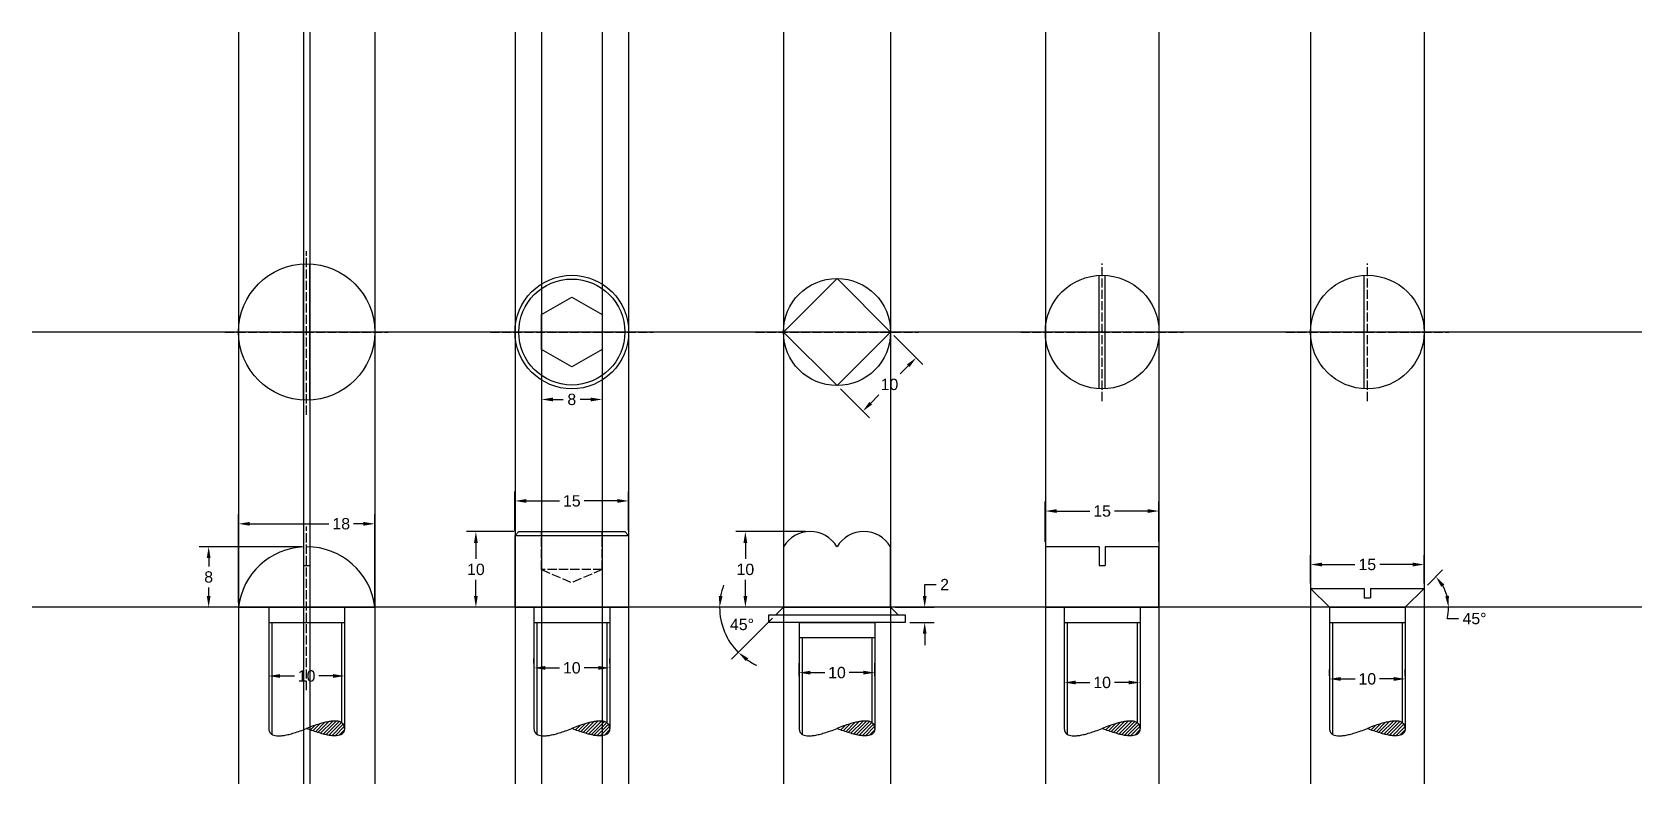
# Model space of a CAD drawing. Header units: millimetres. Extents: x 3357 to 3569, y 1618 to 1717.
import ezdxf

# ---------------------------------------------------------------- set-up
doc = ezdxf.new("R2010")
doc.units = ezdxf.units.MM
doc.header["$LTSCALE"] = 0.1
doc.header["$PDMODE"] = 34
doc.header["$PDSIZE"] = 1
doc.linetypes.add('ACAD_ISO02W100', pattern=[15, 12, -3])
doc.layers.add('line', color=6, linetype='Continuous')
doc.layers.add('xl', color=3, linetype='Continuous')
doc.styles.get("Standard").update_dxf_attribs({"font": 'arial.ttf'})
doc.dimstyles.new('ISO-25', dxfattribs={"dimtxt": 1.5, "dimasz": 1.5, "dimexe": 1.25, "dimexo": 0.625, "dimtad": 0, "dimtih": 1, "dimtoh": 1, "dimtxsty": 'Standard', "dimcen": 2.5, "dimadec": 0, "dimazin": 0, "dimtfac": 1, "dimtofl": 0, "dimtmove": 0, "dimatfit": 3, "dimfxl": 1, "dimarcsym": 0})

# ---------------------------------------------------------------- blocks, each defined once
blk = doc.blocks.new('*D1')
at = {"layer": 'Defpoints', "color": 0, "transparency": 16777216}
for p in [(3393.16, 1649.04), (3380.23, 1641.04), (3384.16, 1641.04)]:
    blk.add_point(p, dxfattribs=at)
at = {"layer": 'xl', "color": 0, "lineweight": -2, "transparency": 16777216}
for p, q in [((3392.54, 1649.04), (3378.98, 1649.04)), ((3380.23, 1647.54), (3380.23, 1646.43)), ((3380.23, 1642.54), (3380.23, 1643.65)), ((3383.54, 1641.04), (3378.98, 1641.04))]:
    blk.add_line(p, q, dxfattribs=at)
at = {"layer": 'xl', "color": 0, "transparency": 16777216}
for points in [[(3379.98, 1647.54), (3380.48, 1647.54), (3380.23, 1649.04)], [(3379.98, 1642.54), (3380.48, 1642.54), (3380.23, 1641.04)]]:
    blk.add_solid(points, dxfattribs=at)
at = {"layer": 'xl', "color": 0, "transparency": 16777216, "insert": (3380.23, 1645.04), "char_height": 1.5, "attachment_point": 5}
blk.add_mtext('8', dxfattribs=at)
blk = doc.blocks.new('*D2')
at = {"layer": 'Defpoints', "color": 0, "transparency": 16777216}
for p in [(3402.16, 1652.07), (3384.16, 1641.04), (3402.16, 1641.04)]:
    blk.add_point(p, dxfattribs=at)
at = {"layer": 'xl', "color": 0, "lineweight": -2, "transparency": 16777216}
for p, q in [((3384.16, 1641.67), (3384.16, 1653.32)), ((3402.16, 1641.67), (3402.16, 1653.32)), ((3385.66, 1652.07), (3396.1, 1652.07)), ((3400.66, 1652.07), (3399.36, 1652.07))]:
    blk.add_line(p, q, dxfattribs=at)
at = {"layer": 'xl', "color": 0, "transparency": 16777216}
for points in [[(3385.66, 1652.32), (3385.66, 1651.82), (3384.16, 1652.07)], [(3400.66, 1652.32), (3400.66, 1651.82), (3402.16, 1652.07)]]:
    blk.add_solid(points, dxfattribs=at)
at = {"layer": 'xl', "color": 0, "transparency": 16777216, "insert": (3397.73, 1652.07), "char_height": 1.5, "attachment_point": 5}
blk.add_mtext('18', dxfattribs=at)
blk = doc.blocks.new('*D3')
at = {"layer": 'Defpoints', "color": 0, "transparency": 16777216}
for p in [(3388.16, 1633.04), (3398.16, 1633.04), (3398.16, 1631.97)]:
    blk.add_point(p, dxfattribs=at)
at = {"layer": 'xl', "color": 0, "lineweight": -2, "transparency": 16777216}
for p, q in [((3388.16, 1632.42), (3388.16, 1630.72)), ((3389.66, 1631.97), (3391.54, 1631.97)), ((3396.66, 1631.97), (3394.79, 1631.97)), ((3398.16, 1632.42), (3398.16, 1630.72))]:
    blk.add_line(p, q, dxfattribs=at)
at = {"layer": 'xl', "color": 0, "transparency": 16777216}
for points in [[(3389.66, 1632.22), (3389.66, 1631.72), (3388.16, 1631.97)], [(3396.66, 1632.22), (3396.66, 1631.72), (3398.16, 1631.97)]]:
    blk.add_solid(points, dxfattribs=at)
at = {"layer": 'xl', "color": 0, "transparency": 16777216, "insert": (3393.16, 1631.97), "char_height": 1.5, "attachment_point": 5}
blk.add_mtext('10', dxfattribs=at)
blk = doc.blocks.new('*D4')
at = {"layer": 'Defpoints', "color": 0, "transparency": 16777216}
for p in [(3435.66, 1655.09), (3420.66, 1650.54), (3435.66, 1650.54)]:
    blk.add_point(p, dxfattribs=at)
at = {"layer": 'xl', "color": 0, "lineweight": -2, "transparency": 16777216}
for p, q in [((3420.66, 1651.17), (3420.66, 1656.34)), ((3422.16, 1655.09), (3426.53, 1655.09)), ((3434.16, 1655.09), (3429.8, 1655.09)), ((3435.66, 1651.17), (3435.66, 1656.34))]:
    blk.add_line(p, q, dxfattribs=at)
at = {"layer": 'xl', "color": 0, "transparency": 16777216}
for points in [[(3422.16, 1655.34), (3422.16, 1654.84), (3420.66, 1655.09)], [(3434.16, 1655.34), (3434.16, 1654.84), (3435.66, 1655.09)]]:
    blk.add_solid(points, dxfattribs=at)
at = {"layer": 'xl', "color": 0, "transparency": 16777216, "insert": (3428.16, 1655.09), "char_height": 1.5, "attachment_point": 5}
blk.add_mtext('15', dxfattribs=at)
blk = doc.blocks.new('*D5')
at = {"layer": 'Defpoints', "color": 0, "transparency": 16777216}
for p in [(3423.16, 1633.04), (3433.16, 1633.04), (3433.16, 1633.04)]:
    blk.add_point(p, dxfattribs=at)
at = {"layer": 'xl', "color": 0, "lineweight": -2, "transparency": 16777216}
for p, q in [((3423.16, 1633.67), (3423.16, 1634.29)), ((3433.16, 1633.67), (3433.16, 1634.29)), ((3424.66, 1633.04), (3426.54, 1633.04)), ((3431.66, 1633.04), (3429.79, 1633.04))]:
    blk.add_line(p, q, dxfattribs=at)
at = {"layer": 'xl', "color": 0, "transparency": 16777216}
for points in [[(3424.66, 1633.29), (3424.66, 1632.79), (3423.16, 1633.04)], [(3431.66, 1633.29), (3431.66, 1632.79), (3433.16, 1633.04)]]:
    blk.add_solid(points, dxfattribs=at)
at = {"layer": 'xl', "color": 0, "transparency": 16777216, "insert": (3428.16, 1633.04), "char_height": 1.5, "attachment_point": 5}
blk.add_mtext('10', dxfattribs=at)
blk = doc.blocks.new('*D6')
at = {"layer": 'Defpoints', "color": 0, "transparency": 16777216}
for p in [(3421.16, 1651.04), (3415.5, 1641.04), (3420.66, 1641.04)]:
    blk.add_point(p, dxfattribs=at)
at = {"layer": 'xl', "color": 0, "lineweight": -2, "transparency": 16777216}
for p, q in [((3420.54, 1651.04), (3414.25, 1651.04)), ((3415.5, 1649.54), (3415.5, 1647.43)), ((3415.5, 1642.54), (3415.5, 1644.65)), ((3420.04, 1641.04), (3414.25, 1641.04))]:
    blk.add_line(p, q, dxfattribs=at)
at = {"layer": 'xl', "color": 0, "transparency": 16777216}
for points in [[(3415.25, 1649.54), (3415.75, 1649.54), (3415.5, 1651.04)], [(3415.25, 1642.54), (3415.75, 1642.54), (3415.5, 1641.04)]]:
    blk.add_solid(points, dxfattribs=at)
at = {"layer": 'xl', "color": 0, "transparency": 16777216, "insert": (3415.5, 1646.04), "char_height": 1.5, "attachment_point": 5}
blk.add_mtext('10', dxfattribs=at)
blk = doc.blocks.new('*D7')
at = {"layer": 'Defpoints', "color": 0, "transparency": 16777216}
for p in [(3470.24, 1641.04), (3474.74, 1641.04), (3472.16, 1639.04)]:
    blk.add_point(p, dxfattribs=at)
at = {"layer": 'xl', "color": 0, "lineweight": -2, "transparency": 16777216}
for p, q in [((3474.74, 1642.54), (3474.74, 1644.04)), ((3474.74, 1644.04), (3476.24, 1644.04)), ((3470.86, 1641.04), (3475.99, 1641.04)), ((3472.79, 1639.04), (3475.99, 1639.04)), ((3474.74, 1637.54), (3474.74, 1636.04))]:
    blk.add_line(p, q, dxfattribs=at)
at = {"layer": 'xl', "color": 0, "transparency": 16777216}
for points in [[(3474.49, 1642.54), (3474.99, 1642.54), (3474.74, 1641.04)], [(3474.49, 1637.54), (3474.99, 1637.54), (3474.74, 1639.04)]]:
    blk.add_solid(points, dxfattribs=at)
at = {"layer": 'xl', "color": 0, "transparency": 16777216, "insert": (3477.36, 1644.04), "char_height": 1.5, "attachment_point": 5}
blk.add_mtext('2', dxfattribs=at)
blk = doc.blocks.new('*D8')
at = {"layer": 'Defpoints', "color": 0, "transparency": 16777216}
for p in [(3459.63, 1651.04), (3451.07, 1641.04), (3456.09, 1641.04)]:
    blk.add_point(p, dxfattribs=at)
at = {"layer": 'xl', "color": 0, "lineweight": -2, "transparency": 16777216}
for p, q in [((3459, 1651.04), (3449.82, 1651.04)), ((3451.07, 1649.54), (3451.07, 1647.43)), ((3451.07, 1642.54), (3451.07, 1644.65)), ((3455.47, 1641.04), (3449.82, 1641.04))]:
    blk.add_line(p, q, dxfattribs=at)
at = {"layer": 'xl', "color": 0, "transparency": 16777216}
for points in [[(3450.82, 1649.54), (3451.32, 1649.54), (3451.07, 1651.04)], [(3450.82, 1642.54), (3451.32, 1642.54), (3451.07, 1641.04)]]:
    blk.add_solid(points, dxfattribs=at)
at = {"layer": 'xl', "color": 0, "transparency": 16777216, "insert": (3451.07, 1646.04), "char_height": 1.5, "attachment_point": 5}
blk.add_mtext('10', dxfattribs=at)
blk = doc.blocks.new('*D9')
at = {"layer": 'Defpoints', "color": 0, "transparency": 16777216}
for p in [(3468.16, 1632.41), (3458.16, 1631.33), (3468.16, 1631.33)]:
    blk.add_point(p, dxfattribs=at)
at = {"layer": 'xl', "color": 0, "lineweight": -2, "transparency": 16777216}
for p, q in [((3458.16, 1631.95), (3458.16, 1633.66)), ((3459.66, 1632.41), (3461.54, 1632.41)), ((3466.66, 1632.41), (3464.79, 1632.41)), ((3468.16, 1631.95), (3468.16, 1633.66))]:
    blk.add_line(p, q, dxfattribs=at)
at = {"layer": 'xl', "color": 0, "transparency": 16777216}
for points in [[(3459.66, 1632.66), (3459.66, 1632.16), (3458.16, 1632.41)], [(3466.66, 1632.66), (3466.66, 1632.16), (3468.16, 1632.41)]]:
    blk.add_solid(points, dxfattribs=at)
at = {"layer": 'xl', "color": 0, "transparency": 16777216, "insert": (3463.16, 1632.41), "char_height": 1.5, "attachment_point": 5}
blk.add_mtext('10', dxfattribs=at)
blk = doc.blocks.new('*D10')
at = {"layer": 'Defpoints', "color": 0, "transparency": 16777216}
for p in [(3356.94, 1641.04), (3456.09, 1641.04), (3569.39, 1641.04), (3447.96, 1638.86), (3455.09, 1640.04)]:
    blk.add_point(p, dxfattribs=at)
at = {"layer": 'xl', "color": 0, "lineweight": -2, "transparency": 16777216}
blk.add_line((3454.65, 1639.6), (3449.26, 1634.2), dxfattribs=at)
for start, end in [(159.558, 169.779), (180, 225), (235.221, 245.442)]:
    blk.add_arc((3456.09, 1641.04), 8.42, start, end, dxfattribs=at)
at = {"layer": 'xl', "color": 0, "transparency": 16777216}
for points in [[(3448.06, 1642.51), (3447.56, 1642.56), (3447.67, 1641.04)], [(3451.13, 1633.93), (3451.45, 1634.32), (3450.14, 1635.09)]]:
    blk.add_solid(points, dxfattribs=at)
at = {"layer": 'xl', "color": 0, "transparency": 16777216, "insert": (3450.62, 1638.77), "char_height": 1.5, "attachment_point": 5}
blk.add_mtext('45°', dxfattribs=at)
blk = doc.blocks.new('*D11')
at = {"layer": 'Defpoints', "color": 0, "transparency": 16777216}
for p in [(3470.24, 1677.4), (3473.63, 1674), (3463.16, 1670.32)]:
    blk.add_point(p, dxfattribs=at)
at = {"layer": 'xl', "color": 0, "lineweight": -2, "transparency": 16777216}
for p, q in [((3470.68, 1676.95), (3474.51, 1673.12)), ((3472.57, 1672.94), (3471.48, 1671.86)), ((3463.61, 1669.88), (3467.44, 1666.05)), ((3467.62, 1667.99), (3468.7, 1669.08))]:
    blk.add_line(p, q, dxfattribs=at)
at = {"layer": 'xl', "color": 0, "transparency": 16777216}
for points in [[(3472.39, 1673.12), (3472.74, 1672.76), (3473.63, 1674)], [(3467.44, 1668.17), (3467.79, 1667.82), (3466.56, 1666.93)]]:
    blk.add_solid(points, dxfattribs=at)
at = {"layer": 'xl', "color": 0, "transparency": 16777216, "insert": (3470.09, 1670.47), "char_height": 1.5, "attachment_point": 5}
blk.add_mtext('10', dxfattribs=at)
blk = doc.blocks.new('*D12')
at = {"layer": 'Defpoints', "color": 0, "transparency": 16777216}
for p in [(3424.16, 1675.09), (3432.16, 1675.09), (3432.16, 1668.49)]:
    blk.add_point(p, dxfattribs=at)
at = {"layer": 'xl', "color": 0, "lineweight": -2, "transparency": 16777216}
for p, q in [((3424.16, 1674.46), (3424.16, 1667.24)), ((3432.16, 1674.46), (3432.16, 1667.24)), ((3425.66, 1668.49), (3427.04, 1668.49)), ((3430.66, 1668.49), (3429.28, 1668.49))]:
    blk.add_line(p, q, dxfattribs=at)
at = {"layer": 'xl', "color": 0, "transparency": 16777216}
for points in [[(3425.66, 1668.74), (3425.66, 1668.24), (3424.16, 1668.49)], [(3430.66, 1668.74), (3430.66, 1668.24), (3432.16, 1668.49)]]:
    blk.add_solid(points, dxfattribs=at)
at = {"layer": 'xl', "color": 0, "transparency": 16777216, "insert": (3428.16, 1668.49), "char_height": 1.5, "attachment_point": 5}
blk.add_mtext('8', dxfattribs=at)
blk = doc.blocks.new('*D13')
at = {"layer": 'Defpoints', "color": 0, "transparency": 16777216}
for p in [(3505.66, 1653.75), (3490.66, 1649.04), (3505.66, 1649.04)]:
    blk.add_point(p, dxfattribs=at)
at = {"layer": 'xl', "color": 0, "lineweight": -2, "transparency": 16777216}
for p, q in [((3490.66, 1649.67), (3490.66, 1655)), ((3492.16, 1653.75), (3496.53, 1653.75)), ((3504.16, 1653.75), (3499.8, 1653.75)), ((3505.66, 1649.67), (3505.66, 1655))]:
    blk.add_line(p, q, dxfattribs=at)
at = {"layer": 'xl', "color": 0, "transparency": 16777216}
for points in [[(3492.16, 1654), (3492.16, 1653.5), (3490.66, 1653.75)], [(3504.16, 1654), (3504.16, 1653.5), (3505.66, 1653.75)]]:
    blk.add_solid(points, dxfattribs=at)
at = {"layer": 'xl', "color": 0, "transparency": 16777216, "insert": (3498.16, 1653.75), "char_height": 1.5, "attachment_point": 5}
blk.add_mtext('15', dxfattribs=at)
blk = doc.blocks.new('*D14')
at = {"layer": 'Defpoints', "color": 0, "transparency": 16777216}
for p in [(3493.16, 1631.53), (3503.16, 1631.53), (3503.16, 1631.11)]:
    blk.add_point(p, dxfattribs=at)
at = {"layer": 'xl', "color": 0, "lineweight": -2, "transparency": 16777216}
for p, q in [((3493.16, 1630.9), (3493.16, 1629.86)), ((3494.66, 1631.11), (3496.54, 1631.11)), ((3501.66, 1631.11), (3499.79, 1631.11)), ((3503.16, 1630.9), (3503.16, 1629.86))]:
    blk.add_line(p, q, dxfattribs=at)
at = {"layer": 'xl', "color": 0, "transparency": 16777216}
for points in [[(3494.66, 1631.36), (3494.66, 1630.86), (3493.16, 1631.11)], [(3501.66, 1631.36), (3501.66, 1630.86), (3503.16, 1631.11)]]:
    blk.add_solid(points, dxfattribs=at)
at = {"layer": 'xl', "color": 0, "transparency": 16777216, "insert": (3498.16, 1631.11), "char_height": 1.5, "attachment_point": 5}
blk.add_mtext('10', dxfattribs=at)
blk = doc.blocks.new('*D15')
at = {"layer": 'Defpoints', "color": 0, "transparency": 16777216}
for p in [(3540.66, 1646.69), (3525.66, 1643.54), (3540.66, 1643.54)]:
    blk.add_point(p, dxfattribs=at)
at = {"layer": 'xl', "color": 0, "lineweight": -2, "transparency": 16777216}
for p, q in [((3525.66, 1644.17), (3525.66, 1647.94)), ((3527.16, 1646.69), (3531.53, 1646.69)), ((3539.16, 1646.69), (3534.8, 1646.69)), ((3540.66, 1644.17), (3540.66, 1647.94))]:
    blk.add_line(p, q, dxfattribs=at)
at = {"layer": 'xl', "color": 0, "transparency": 16777216}
for points in [[(3527.16, 1646.94), (3527.16, 1646.44), (3525.66, 1646.69)], [(3539.16, 1646.94), (3539.16, 1646.44), (3540.66, 1646.69)]]:
    blk.add_solid(points, dxfattribs=at)
at = {"layer": 'xl', "color": 0, "transparency": 16777216, "insert": (3533.16, 1646.69), "char_height": 1.5, "attachment_point": 5}
blk.add_mtext('15', dxfattribs=at)
blk = doc.blocks.new('*D16')
at = {"layer": 'Defpoints', "color": 0, "transparency": 16777216}
for p in [(3528.16, 1631.36), (3538.16, 1631.58), (3538.16, 1631.36)]:
    blk.add_point(p, dxfattribs=at)
at = {"layer": 'xl', "color": 0, "lineweight": -2, "transparency": 16777216}
for p, q in [((3528.16, 1631.98), (3528.16, 1632.83)), ((3538.16, 1631.98), (3538.16, 1632.83)), ((3529.66, 1631.58), (3531.54, 1631.58)), ((3536.66, 1631.58), (3534.79, 1631.58))]:
    blk.add_line(p, q, dxfattribs=at)
at = {"layer": 'xl', "color": 0, "transparency": 16777216}
for points in [[(3529.66, 1631.83), (3529.66, 1631.33), (3528.16, 1631.58)], [(3536.66, 1631.83), (3536.66, 1631.33), (3538.16, 1631.58)]]:
    blk.add_solid(points, dxfattribs=at)
at = {"layer": 'xl', "color": 0, "transparency": 16777216, "insert": (3533.16, 1631.58), "char_height": 1.5, "attachment_point": 5}
blk.add_mtext('10', dxfattribs=at)
blk = doc.blocks.new('*D17')
at = {"layer": 'Defpoints', "color": 0, "transparency": 16777216}
for p in [(3540.66, 1643.54), (3543.12, 1643.9), (3356.94, 1641.04), (3538.16, 1641.04), (3569.39, 1641.04)]:
    blk.add_point(p, dxfattribs=at)
at = {"layer": 'xl', "color": 0, "lineweight": -2, "transparency": 16777216}
for p, q in [((3541.11, 1643.98), (3543.09, 1645.97)), ((3543.69, 1639.55), (3545.19, 1639.55))]:
    blk.add_line(p, q, dxfattribs=at)
for start, end in [(15.0736, 29.9264), (344.9264, 0)]:
    blk.add_arc((3538.16, 1641.04), 5.72, start, end, dxfattribs=at)
at = {"layer": 'xl', "color": 0, "transparency": 16777216}
for points in [[(3542.92, 1643.74), (3543.32, 1644.05), (3542.21, 1645.08)], [(3543.93, 1642.56), (3543.44, 1642.5), (3543.88, 1641.04)]]:
    blk.add_solid(points, dxfattribs=at)
at = {"layer": 'xl', "color": 0, "transparency": 16777216, "insert": (3547.31, 1639.55), "char_height": 1.5, "attachment_point": 5}
blk.add_mtext('45°', dxfattribs=at)

msp = doc.modelspace()

# ---------------------------------------------------------------- hatches: boundary and pattern name
h = msp.add_hatch()
h.set_pattern_fill('ANSI31', color=256, scale=0.1)
h.set_pattern_definition([(45, (0, -10.92262), (-0.224506403, 0.224506403), [])])
edge = h.paths.add_edge_path()
edge.add_spline(control_points=[(3393.564, 1624.886), (3398.114, 1623.162), (3398.164, 1625.041)], knot_values=[0, 0, 0, 0.9587361, 0.9587361, 0.9587361], degree=2, periodic=0)
edge.add_spline(control_points=[(3398.164, 1625.041), (3398.114, 1626.92), (3393.564, 1625.196)], knot_values=[0, 0, 0, 0.9587361, 0.9587361, 0.9587361], degree=2, periodic=0)
edge.add_line((3393.564, 1625.196), (3393.564, 1624.886))
h = msp.add_hatch()
h.set_pattern_fill('ANSI31', color=256, scale=0.1)
h.set_pattern_definition([(45, (35, -10.92262), (-0.224506403, 0.224506403), [])])
edge = h.paths.add_edge_path()
edge.add_spline(control_points=[(3428.564, 1624.886), (3433.114, 1623.162), (3433.164, 1625.041)], knot_values=[0, 0, 0, 0.9587361, 0.9587361, 0.9587361], degree=2, periodic=0)
edge.add_spline(control_points=[(3433.164, 1625.041), (3433.114, 1626.92), (3428.564, 1625.196)], knot_values=[0, 0, 0, 0.9587361, 0.9587361, 0.9587361], degree=2, periodic=0)
edge.add_line((3428.564, 1625.196), (3428.564, 1624.886))
h = msp.add_hatch()
h.set_pattern_fill('ANSI31', color=256, scale=0.1)
h.set_pattern_definition([(45, (70, -10.92262), (-0.224506403, 0.224506403), [])])
edge = h.paths.add_edge_path()
edge.add_spline(control_points=[(3463.564, 1624.886), (3468.114, 1623.162), (3468.164, 1625.041)], knot_values=[0, 0, 0, 0.9587361, 0.9587361, 0.9587361], degree=2, periodic=0)
edge.add_spline(control_points=[(3468.164, 1625.041), (3468.114, 1626.92), (3463.564, 1625.196)], knot_values=[0, 0, 0, 0.9587361, 0.9587361, 0.9587361], degree=2, periodic=0)
edge.add_line((3463.564, 1625.196), (3463.564, 1624.886))
h = msp.add_hatch()
h.set_pattern_fill('ANSI31', color=256, scale=0.1)
h.set_pattern_definition([(45, (105, -10.92262), (-0.224506403, 0.224506403), [])])
edge = h.paths.add_edge_path()
edge.add_spline(control_points=[(3498.564, 1624.886), (3503.114, 1623.162), (3503.164, 1625.041)], knot_values=[0, 0, 0, 0.9587361, 0.9587361, 0.9587361], degree=2, periodic=0)
edge.add_spline(control_points=[(3503.164, 1625.041), (3503.114, 1626.92), (3498.564, 1625.196)], knot_values=[0, 0, 0, 0.9587361, 0.9587361, 0.9587361], degree=2, periodic=0)
edge.add_line((3498.564, 1625.196), (3498.564, 1624.886))
h = msp.add_hatch()
h.set_pattern_fill('ANSI31', color=256, scale=0.1)
h.set_pattern_definition([(45, (140, -10.92262), (-0.224506403, 0.224506403), [])])
edge = h.paths.add_edge_path()
edge.add_spline(control_points=[(3533.564, 1624.886), (3538.114, 1623.162), (3538.164, 1625.041)], knot_values=[0, 0, 0, 0.9587361, 0.9587361, 0.9587361], degree=2, periodic=0)
edge.add_spline(control_points=[(3538.164, 1625.041), (3538.114, 1626.92), (3533.564, 1625.196)], knot_values=[0, 0, 0, 0.9587361, 0.9587361, 0.9587361], degree=2, periodic=0)
edge.add_line((3533.564, 1625.196), (3533.564, 1624.886))

# ---------------------------------------------------------------- linework, layer by layer
at = {"linetype": 'ACAD_ISO02W100'}
for p, q in [((3393.164, 1666.473), (3393.164, 1688.077)), ((3498.164, 1668.277), (3498.164, 1686.434)), ((3533.164, 1668.277), (3533.164, 1686.434)), ((3382.422, 1677.395), (3403.906, 1677.395)), ((3417.422, 1677.395), (3438.906, 1677.395)), ((3452.422, 1677.395), (3473.906, 1677.395)), ((3487.422, 1677.395), (3508.906, 1677.395)), ((3522.422, 1677.395), (3543.906, 1677.395)), ((3393.164, 1630.119), (3393.164, 1651.723)), ((3393.164, 1630.119), (3393.164, 1651.723)), ((3424.164, 1646.041), (3424.164, 1651.041)), ((3432.164, 1646.041), (3432.164, 1651.041)), ((3432.164, 1646.041), (3424.164, 1646.041)), ((3424.164, 1646.041), (3428.164, 1644.286)), ((3432.164, 1646.041), (3428.164, 1644.286))]:
    msp.add_line(p, q, dxfattribs=at)
for p, q in [((3392.764, 1668.404), (3392.764, 1686.387)), ((3393.564, 1668.404), (3393.564, 1686.387)), ((3497.764, 1669.906), (3497.764, 1684.885)), ((3498.564, 1669.906), (3498.564, 1684.885)), ((3532.764, 1669.906), (3532.764, 1684.885)), ((3420.664, 1650.541), (3421.164, 1651.041)), ((3435.664, 1650.541), (3435.164, 1651.041)), ((3392.764, 1649.032), (3392.764, 1646.541)), ((3393.564, 1649.032), (3393.564, 1646.541)), ((3420.664, 1650.541), (3435.664, 1650.541)), ((3420.664, 1641.041), (3420.664, 1650.541)), ((3435.664, 1650.541), (3435.664, 1641.041)), ((3456.093, 1649.041), (3456.093, 1641.041)), ((3470.235, 1641.041), (3470.235, 1649.041)), ((3497.764, 1649.041), (3497.764, 1646.541)), ((3498.564, 1649.041), (3498.564, 1646.541)), ((3392.764, 1646.541), (3393.564, 1646.541)), ((3497.764, 1646.541), (3498.564, 1646.541)), ((3528.164, 1641.041), (3525.664, 1643.541)), ((3525.664, 1643.541), (3532.764, 1643.541)), ((3532.764, 1643.541), (3532.764, 1642.291)), ((3532.764, 1642.291), (3533.564, 1642.291)), ((3533.564, 1643.541), (3533.564, 1642.291)), ((3533.564, 1643.541), (3540.664, 1643.541)), ((3538.164, 1641.041), (3540.664, 1643.541)), ((3384.164, 1641.041), (3402.164, 1641.041)), ((3388.164, 1641.041), (3393.164, 1641.041)), ((3388.164, 1641.041), (3398.164, 1641.041)), ((3388.164, 1641.041), (3388.164, 1625.041)), ((3398.164, 1641.041), (3398.164, 1625.041)), ((3420.664, 1641.041), (3435.664, 1641.041)), ((3423.164, 1641.041), (3423.164, 1625.041)), ((3433.164, 1641.041), (3433.164, 1625.041)), ((3456.093, 1641.041), (3455.093, 1640.041)), ((3456.093, 1641.041), (3470.235, 1641.041)), ((3458.164, 1641.041), (3463.164, 1641.041)), ((3458.164, 1641.041), (3468.164, 1641.041)), ((3470.235, 1641.041), (3471.235, 1640.041)), ((3493.164, 1641.041), (3498.164, 1641.041)), ((3493.164, 1641.041), (3503.164, 1641.041)), ((3493.164, 1641.041), (3493.164, 1625.041)), ((3503.164, 1641.041), (3503.164, 1625.041)), ((3528.164, 1641.041), (3533.164, 1641.041)), ((3528.164, 1641.041), (3538.164, 1641.041)), ((3528.164, 1641.041), (3528.164, 1625.041)), ((3532.764, 1641.041), (3533.564, 1641.041)), ((3538.164, 1641.041), (3538.164, 1625.041)), ((3388.164, 1639.041), (3398.164, 1639.041)), ((3388.564, 1639.041), (3388.564, 1624.259)), ((3397.764, 1639.041), (3397.764, 1625.823)), ((3423.164, 1639.041), (3433.164, 1639.041)), ((3423.564, 1639.041), (3423.564, 1624.259)), ((3432.764, 1639.041), (3432.764, 1625.823)), ((3458.164, 1639.041), (3458.164, 1625.041)), ((3458.164, 1639.041), (3468.164, 1639.041)), ((3468.164, 1639.041), (3468.164, 1625.041)), ((3493.164, 1639.041), (3503.164, 1639.041)), ((3493.564, 1639.041), (3493.564, 1624.259)), ((3502.764, 1639.041), (3502.764, 1625.823)), ((3528.164, 1639.041), (3538.164, 1639.041)), ((3528.564, 1639.041), (3528.564, 1624.259)), ((3537.764, 1639.041), (3537.764, 1625.823)), ((3458.164, 1637.041), (3468.164, 1637.041)), ((3458.564, 1637.041), (3458.564, 1624.259)), ((3467.764, 1637.041), (3467.764, 1625.823))]:
    msp.add_line(p, q)
for points in [[(3456.093, 1677.395), (3463.164, 1684.466), (3470.235, 1677.395), (3463.164, 1670.324)], [(3428.164, 1672.777), (3424.164, 1675.086), (3424.164, 1679.705), (3428.164, 1682.014), (3432.164, 1679.705), (3432.164, 1675.086)], [(3454.164, 1640.041), (3472.164, 1640.041), (3472.164, 1639.041), (3454.164, 1639.041)]]:
    msp.add_lwpolyline(points, close=True)
for points in [[(3421.164, 1651.041), (3435.164, 1651.041)], [(3497.764, 1649.041), (3490.664, 1649.041), (3490.664, 1641.041), (3505.664, 1641.041), (3505.664, 1649.041), (3498.564, 1649.041)]]:
    msp.add_lwpolyline(points)
for centre, radius in [((3393.164, 1677.395), 9), ((3428.164, 1677.395), 7.5), ((3498.164, 1677.395), 7.5), ((3533.164, 1677.395), 7.5), ((3428.164, 1677.395), 7), ((3463.164, 1677.395), 7.071)]:
    msp.add_circle(centre, radius)
for centre, radius, start, end in [((3459.628, 1646.916), 4.125, 31.00758, 148.99242), ((3466.7, 1646.916), 4.125, 31.00758, 148.99242), ((3393.164, 1639.979), 9.062, 92.52974, 173.26708), ((3393.164, 1639.979), 9.062, 6.73292, 90)]:
    msp.add_arc(centre, radius, start, end)
for points in [[(3398.164, 1625.041), (3398.112, 1627.001), (3393.164, 1625.041)], [(3433.164, 1625.041), (3433.112, 1627.001), (3428.164, 1625.041)], [(3468.164, 1625.041), (3468.112, 1627.001), (3463.164, 1625.041)], [(3503.164, 1625.041), (3503.112, 1627.001), (3498.164, 1625.041)], [(3538.164, 1625.041), (3538.112, 1627.001), (3533.164, 1625.041)], [(3388.164, 1625.041), (3388.216, 1623.081), (3393.164, 1625.041)], [(3398.164, 1625.041), (3398.112, 1623.081), (3393.164, 1625.041)], [(3423.164, 1625.041), (3423.216, 1623.081), (3428.164, 1625.041)], [(3433.164, 1625.041), (3433.112, 1623.081), (3428.164, 1625.041)], [(3458.164, 1625.041), (3458.216, 1623.081), (3463.164, 1625.041)], [(3468.164, 1625.041), (3468.112, 1623.081), (3463.164, 1625.041)], [(3493.164, 1625.041), (3493.216, 1623.081), (3498.164, 1625.041)], [(3503.164, 1625.041), (3503.112, 1623.081), (3498.164, 1625.041)], [(3528.164, 1625.041), (3528.216, 1623.081), (3533.164, 1625.041)], [(3538.164, 1625.041), (3538.112, 1623.081), (3533.164, 1625.041)]]:
    msp.add_open_spline(points, degree=2)
at = {"layer": 'line'}
for p, q in [((3384.164, 1716.995), (3384.164, 1617.729)), ((3392.764, 1716.995), (3392.764, 1617.729)), ((3393.564, 1716.995), (3393.564, 1617.729)), ((3402.164, 1716.995), (3402.164, 1617.729)), ((3420.664, 1716.995), (3420.664, 1617.729)), ((3424.164, 1716.995), (3424.164, 1617.729)), ((3432.164, 1716.995), (3432.164, 1617.729)), ((3435.664, 1716.995), (3435.664, 1617.729)), ((3456.093, 1716.995), (3456.093, 1617.729)), ((3470.235, 1716.995), (3470.235, 1617.729)), ((3490.664, 1716.995), (3490.664, 1617.729)), ((3505.664, 1716.995), (3505.664, 1617.729)), ((3525.664, 1716.995), (3525.664, 1617.729)), ((3540.664, 1716.995), (3540.664, 1617.729)), ((3569.391, 1677.395), (3356.937, 1677.395)), ((3569.391, 1641.041), (3356.937, 1641.041))]:
    msp.add_line(p, q, dxfattribs=at)

# ---------------------------------------------------------------- dimensions: what is measured, and where the dimension line sits
at = {"layer": 'xl'}
dim = msp.add_aligned_dim(p1=(3463.164, 1670.324), p2=(3470.235, 1677.395), distance=-4.798, dimstyle='ISO-25', dxfattribs=at)
dim.commit()
dim.dimension.update_dxf_attribs({"geometry": '*D11', "text_midpoint": (3470.093, 1670.467)})
for base, p1, p2, picture, middle in [((3432.164, 1668.491), (3424.164, 1675.086), (3432.164, 1675.086), '*D12', (3428.164, 1668.491)), ((3435.664, 1655.085), (3420.664, 1650.541), (3435.664, 1650.541), '*D4', (3428.164, 1655.085)), ((3505.664, 1653.753), (3490.664, 1649.041), (3505.664, 1649.041), '*D13', (3498.164, 1653.753)), ((3540.664, 1646.689), (3525.664, 1643.541), (3540.664, 1643.541), '*D15', (3533.164, 1646.689)), ((3433.164, 1633.041), (3423.164, 1633.041), (3433.164, 1633.041), '*D5', (3428.164, 1633.041)), ((3398.164, 1631.972), (3388.164, 1633.041), (3398.164, 1633.041), '*D3', (3393.164, 1631.972)), ((3468.164, 1632.409), (3458.164, 1631.327), (3468.164, 1631.327), '*D9', (3463.164, 1632.409)), ((3503.164, 1631.112), (3493.164, 1631.527), (3503.164, 1631.527), '*D14', (3498.164, 1631.112)), ((3538.164, 1631.575), (3528.164, 1631.357), (3538.164, 1631.357), '*D16', (3533.164, 1631.575))]:
    dim = msp.add_linear_dim(base=base, p1=p1, p2=p2, dimstyle='ISO-25', dxfattribs=at)
    dim.commit()
    dim.dimension.update_dxf_attribs({"geometry": picture, "text_midpoint": middle})
dim = msp.add_linear_dim(base=(3402.164, 1652.071), p1=(3384.164, 1641.041), p2=(3402.164, 1641.041), dimstyle='ISO-25', dxfattribs=at)
dim.commit()
dim.dimension.update_dxf_attribs({"geometry": '*D2', "text_midpoint": (3397.729, 1652.071), "dimtype": 160})
for base, p1, p2, picture, middle in [((3415.504, 1641.041), (3421.164, 1651.041), (3420.664, 1641.041), '*D6', (3415.504, 1646.041)), ((3451.068, 1641.041), (3459.628, 1651.041), (3456.093, 1641.041), '*D8', (3451.068, 1646.041)), ((3380.233, 1641.041), (3393.164, 1649.041), (3384.164, 1641.041), '*D1', (3380.233, 1645.041)), ((3474.737, 1641.041), (3472.164, 1639.041), (3470.235, 1641.041), '*D7', (3477.359, 1644.041))]:
    dim = msp.add_linear_dim(base=base, p1=p1, p2=p2, angle=90, dimstyle='ISO-25', dxfattribs=at)
    dim.commit()
    dim.dimension.update_dxf_attribs({"geometry": picture, "text_midpoint": middle})
dim = msp.add_angular_dim_2l(base=(3543.116, 1643.9), line1=((3569.391, 1641.041), (3356.937, 1641.041)), line2=((3538.164, 1641.041), (3540.664, 1643.541)), dimstyle='ISO-25', dxfattribs=at)
dim.commit()
dim.dimension.update_dxf_attribs({"geometry": '*D17', "text_midpoint": (3547.312, 1639.554)})
dim = msp.add_angular_dim_2l(base=(3447.96, 1638.862), line1=((3569.391, 1641.041), (3356.937, 1641.041)), line2=((3456.093, 1641.041), (3455.093, 1640.041)), dimstyle='ISO-25', override={"dimtad": 3, "dimtofl": 1}, dxfattribs=at)
dim.commit()
dim.dimension.update_dxf_attribs({"geometry": '*D10', "text_midpoint": (3450.62, 1638.774)})

doc.saveas('drawing.dxf')
